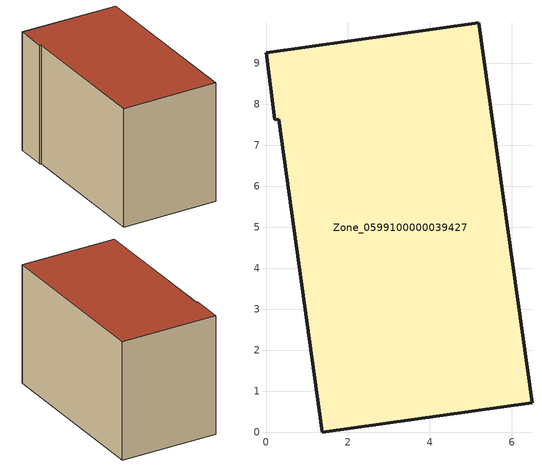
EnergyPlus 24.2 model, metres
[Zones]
Zone_0599100000039427
 floor ground (C_G): 1.37,0 0.31,7.63 0.22,7.62 0,9.25 5.19,9.98 6.49,0.72 z0
 wall outside (C_F): 0.31,7.63 1.37,0 6.49,0.72 5.19,9.98 0,9.25 0.22,7.62 0.31,7.63 z0:6.43
 roof outside (C_R): 0,9.25 0.22,7.62 0.31,7.63 1.37,0 6.49,0.72 5.19,9.98 z6.43
[BUILDING]
Pand.0599100000039427: North Axis=0; Terrain=City; Loads Convergence Tolerance Value=0.04; Temperature Convergence Tolerance Value=0.4; Solar Distribution=FullExterior; Maximum Number of Warmup Days=25; Minimum Number of Warmup Days=1
[Site:Location]
Rotterdam.The.Hague.AP_ZH_NLD Design_Conditions: Latitude=51.96; Longitude=4.45; Time Zone=1; Elevation=-4.5
[SITE:GROUNDTEMPERATURE:BUILDINGSURFACE]
18, 18, 18, 18, 18, 18, 18, 18, 18, 18, 18, 18
[MATERIAL] Thermal Absorptance=0.9; Solar Absorptance=0.7; Visible Absorptance=0.7
Name | Roughness | Thickness | Conductivity | Density | Specific Heat
G.TI.1946 | MediumSmooth | 0.15 | 1 | 540 | 1210
F.TI.1946 | Rough | 0.3 | 0.857143 | 1920 | 840
R.TI.1946 | MediumRough | 0.2 | 0.1 | 1500 | 1000
[CONSTRUCTION]
C_G: G.TI.1946
C_F: F.TI.1946
C_R: R.TI.1946
[ZONE]
Zone_0599100000039427: Type=1; Multiplier=1; Ceiling Height=Autocalculate; Volume=Autocalculate; Floor Area=autocalculate; Part of Total Floor Area=Yes
[ZONEINFILTRATION:DESIGNFLOWRATE]
Infil_Zone_0599100000039427: Zone or ZoneList or Space or SpaceList=Zone_0599100000039427; Schedule=AlwaysOn; Design Flow Rate Calculation Method=Flow/Area; Flow Rate per Floor Area=0.003; Constant Term Coefficient=1; Temperature Term Coefficient=0; Velocity Term Coefficient=0; Velocity Squared Term Coefficient=0
[HVACTEMPLATE:ZONE:IDEALLOADSAIRSYSTEM]
Zone_0599100000039427: Maximum Heating Supply Air Temperature=50; Minimum Cooling Supply Air Temperature=13; Maximum Heating Supply Air Humidity Ratio=0.0156; Minimum Cooling Supply Air Humidity Ratio=0.0077; Heating Limit=NoLimit; Cooling Limit=NoLimit; Dehumidification Control Type=ConstantSensibleHeatRatio; Cooling Sensible Heat Ratio=0.7; Dehumidification Setpoint=60; Humidification Control Type=None; Humidification Setpoint=30; Outdoor Air Method=None; Outdoor Air Flow Rate per Person=0.00944; Outdoor Air Flow Rate per Zone Floor Area=0; Outdoor Air Flow Rate per Zone=0; Demand Controlled Ventilation Type=None; Outdoor Air Economizer Type=NoEconomizer; Heat Recovery Type=None; Sensible Heat Recovery Effectiveness=0.7; Latent Heat Recovery Effectiveness=0.65
[ZONECONTROL:THERMOSTAT]
ThermostatControl_Zone_0599100000039427: Zone or ZoneList=Zone_0599100000039427; Control Type Schedule=DualSetpointControlType; Control 1=Thermostat_Zone_0599100000039427; Temperature Difference Between Cutout And Setpoint=0
[THERMOSTATSETPOINT:DUALSETPOINT]
Thermostat_Zone_0599100000039427: Heating Setpoint Temperature Schedule=HeatingSetpoint_Zone_0599100000039427; Cooling Setpoint Temperature Schedule=CoolingSetpoint_Zone_0599100000039427
[SCHEDULE:COMPACT]
HeatingSetpoint_Zone_0599100000039427: Through: 12/31, For: AllDays, Until: 24:00, 21
CoolingSetpoint_Zone_0599100000039427: Through: 12/31, For: AllDays, Until: 24:00, 24
DualSetpointControlType: Through: 12/31, For: AllDays, Until: 24:00, 4
AlwaysOn: Through: 12/31, For: AllDays, Until: 24:00, 1
